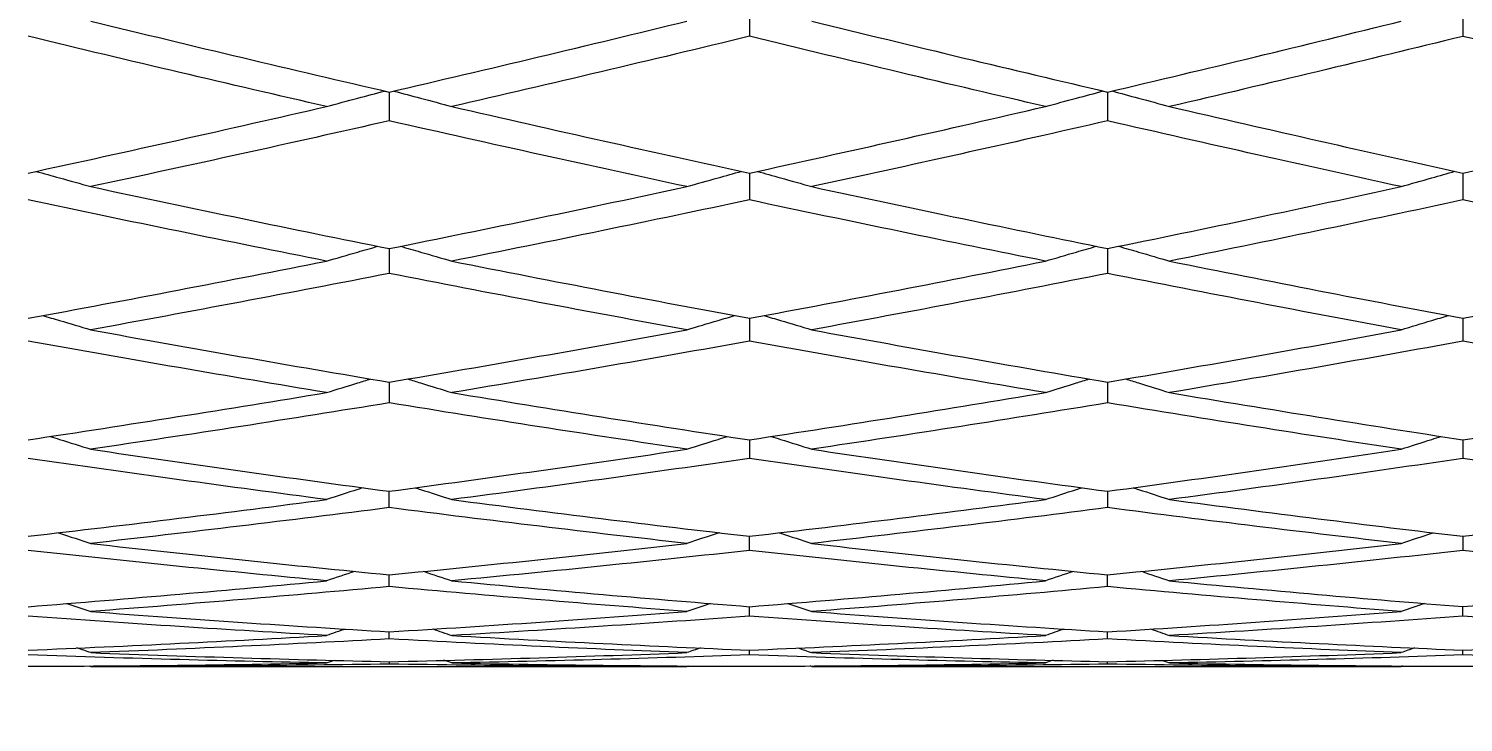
# Model space of a CAD drawing. Extents: x 6453 to 7582, y 0 to 827.
# Drawn here: x 6874.14 to 6884.14, y 644.41 to 649.24 of the extents above; entities that cross this region are included whole.
import ezdxf

# ---------------------------------------------------------------- set-up
doc = ezdxf.new("R2010")
doc.units = 0
doc.header["$LTSCALE"] = 30
doc.header["$MEASUREMENT"] = 0
doc.header["$PDMODE"] = 3
doc.header["$PDSIZE"] = -10
doc.layers.get('0').update_dxf_attribs({"linetype": 'CONTINUOUS'})
doc.layers.get('DEFPOINTS').update_dxf_attribs({"linetype": 'CONTINUOUS'})
doc.layers.add('1', color=7, linetype='CONTINUOUS')
doc.styles.add('Daelim Dimension', font='')
doc.styles.get('Daelim Dimension').set_extended_font_data('나눔고딕')
doc.dimstyles.new('DEFAULT', dxfattribs={"dimscale": 2, "dimtxt": 2, "dimasz": 2, "dimexe": 0, "dimexo": 2, "dimgap": 1, "dimtad": 1, "dimdec": 1, "dimzin": 9, "dimdsep": 46, "dimtxsty": 'Daelim Dimension', "dimcen": 0.5, "dimclrd": 252, "dimclre": 252, "dimclrt": 3, "dimadec": 1, "dimazin": 0, "dimtfac": 1, "dimtdec": 1, "dimtix": 1, "dimtmove": 0, "dimatfit": 3, "dimfxl": 1, "dimtolj": 1, "dimtzin": 1, "dimlwd": 9, "dimlwe": 9, "dimarcsym": 0})

# ---------------------------------------------------------------- blocks, each defined once
blk = doc.blocks.new('*D58')
at = {"color": 5, "lineweight": 9, "ltscale": 0.5, "transparency": 16777216}
for p, q in [((6608.1848, 641.7955), (6608.1848, 525.9087)), ((6902.1855, 641.7955), (6902.1855, 525.9087)), ((6612.1848, 527.9087), (6898.1855, 527.9087))]:
    blk.add_line(p, q, dxfattribs=at)
at = {"color": 5, "ltscale": 0.5, "transparency": 16777216}
for points in [[(6612.1848, 528.5754), (6612.1848, 527.242), (6608.1848, 527.9087)], [(6898.1855, 528.5754), (6898.1855, 527.242), (6902.1855, 527.9087)]]:
    blk.add_solid(points, dxfattribs=at)
at = {"layer": 'DEFPOINTS', "color": 0, "ltscale": 0.5, "transparency": 16777216}
for p in [(6608.1848, 645.7955), (6902.1855, 645.7955), (6902.1855, 527.9087)]:
    blk.add_point(p, dxfattribs=at)
at = {"color": 7, "ltscale": 0.5, "transparency": 16777216, "insert": (6755.1852, 535.3522), "char_height": 10, "attachment_point": 5, "style": 'Daelim Dimension'}
blk.add_mtext('\\A1;294', dxfattribs=at)

msp = doc.modelspace()

# ---------------------------------------------------------------- linework, layer by layer
at = {"layer": '1', "color": 7, "linetype": 'Continuous', "lineweight": 18}
for p, q in [((6874.5766, 644.7955), (6878.7304, 644.7955)), ((6879.6001, 644.7955), (6883.7072, 644.7955))]:
    msp.add_line(p, q, dxfattribs=at)
for points in [[(6879.1654, 649.402), (6879.1654, 649.3657), (6879.1654, 649.2932), (6879.1654, 649.2208), (6879.1654, 649.1845)], [(6884.1361, 649.402), (6884.1361, 649.3657), (6884.1361, 649.2931), (6884.1361, 649.2206), (6884.1361, 649.1843)], [(6874.5766, 649.2905), (6874.9344, 649.2033), (6875.6389, 649.0339), (6876.3207, 648.8739), (6876.6559, 648.7961)], [(6876.6559, 648.7961), (6877.0038, 648.8768), (6877.6974, 649.0399), (6878.3868, 649.2064), (6878.7304, 649.2905)], [(6879.6001, 649.2905), (6879.9571, 649.203), (6880.6577, 649.0332), (6881.3311, 648.8736), (6881.6611, 648.7963)], [(6881.6611, 648.7963), (6882.0071, 648.8774), (6882.6941, 649.041), (6883.3712, 649.207), (6883.7072, 649.2905)], [(6876.2194, 648.6955), (6875.884, 648.7724), (6875.2019, 648.9307), (6874.4974, 649.0983), (6874.1396, 649.1846)], [(6879.1654, 649.1845), (6878.8222, 649.1014), (6878.1335, 648.9367), (6877.4401, 648.7753), (6877.0923, 648.6955)], [(6881.2285, 648.6955), (6880.8981, 648.772), (6880.2237, 648.9299), (6879.5226, 649.0979), (6879.1654, 649.1845)], [(6884.1361, 649.1843), (6883.8008, 649.1017), (6883.1249, 648.9375), (6882.4388, 648.7757), (6882.0931, 648.6955)], [(6886.1596, 648.6955), (6885.8331, 648.7727), (6885.1694, 648.9313), (6884.4842, 649.0985), (6884.1361, 649.1843)], [(6874.1396, 648.2318), (6874.4919, 648.3081), (6875.1909, 648.4618), (6875.8785, 648.6173), (6876.2194, 648.6955)], [(6877.0923, 648.6955), (6877.4506, 648.6132), (6878.1545, 648.4539), (6878.8327, 648.3043), (6879.1654, 648.2318)], [(6879.1654, 648.2318), (6879.5129, 648.3075), (6880.2042, 648.4605), (6880.8883, 648.6166), (6881.2285, 648.6955)], [(6882.0931, 648.6955), (6882.4467, 648.6134), (6883.1407, 648.4541), (6883.8087, 648.3045), (6884.1361, 648.232)], [(6884.1361, 648.232), (6884.4796, 648.3081), (6885.1603, 648.4615), (6885.8286, 648.6171), (6886.1596, 648.6955)], [(6876.6559, 648.5959), (6876.3163, 648.5189), (6875.6302, 648.3654), (6874.9301, 648.2133), (6874.5766, 648.1377)], [(6878.7304, 648.1377), (6878.3974, 648.2093), (6877.7186, 648.3571), (6877.0144, 648.5146), (6876.6559, 648.5959)], [(6881.6611, 648.5958), (6881.3213, 648.5179), (6880.6381, 648.3636), (6879.9474, 648.2125), (6879.6001, 648.1377)], [(6883.7072, 648.1377), (6883.3791, 648.2094), (6882.7099, 648.3572), (6882.0149, 648.5146), (6881.6611, 648.5958)], [(6874.5766, 648.1377), (6874.9348, 648.0611), (6875.6395, 647.9126), (6876.321, 647.7734), (6876.6559, 647.706)], [(6876.6559, 647.706), (6877.0062, 647.7765), (6877.7023, 647.919), (6878.3892, 648.0644), (6878.7304, 648.1377)], [(6879.6001, 648.1377), (6879.9572, 648.0608), (6880.6579, 647.9122), (6881.3312, 647.7733), (6881.6611, 647.7061)], [(6881.6611, 647.7061), (6882.0076, 647.7767), (6882.6953, 647.9192), (6883.3718, 648.0645), (6883.7072, 648.1377)], [(6876.2194, 647.6188), (6875.8797, 647.6862), (6875.1933, 647.8245), (6874.4931, 647.9701), (6874.1396, 648.0448)], [(6879.1654, 648.0448), (6878.8249, 647.9724), (6878.1389, 647.8291), (6877.4428, 647.6884), (6877.0923, 647.6188)], [(6881.2285, 647.6188), (6880.8982, 647.685), (6880.2239, 647.8221), (6879.5227, 647.9688), (6879.1654, 648.0448)], [(6884.1361, 648.0446), (6883.8013, 647.9723), (6883.1259, 647.8289), (6882.4393, 647.6883), (6882.0931, 647.6188)], [(6886.1596, 647.6188), (6885.8328, 647.6857), (6885.1688, 647.8235), (6884.4839, 647.9695), (6884.1361, 648.0446)], [(6874.1396, 647.2202), (6874.4886, 647.2847), (6875.1842, 647.4157), (6875.8751, 647.5505), (6876.2194, 647.6188)], [(6877.0923, 647.6188), (6877.4509, 647.5476), (6878.155, 647.4101), (6878.833, 647.282), (6879.1654, 647.2203)], [(6879.1654, 647.2203), (6879.5142, 647.2851), (6880.207, 647.4164), (6880.8897, 647.5508), (6881.2285, 647.6188)], [(6882.0931, 647.6188), (6882.4465, 647.5478), (6883.1403, 647.4105), (6883.8085, 647.2823), (6884.1361, 647.2204)], [(6884.1361, 647.2204), (6884.4817, 647.2857), (6885.1645, 647.4176), (6885.8307, 647.5514), (6886.1596, 647.6188)], [(6876.6559, 647.5328), (6876.312, 647.4654), (6875.6216, 647.3327), (6874.9258, 647.2036), (6874.5766, 647.1401)], [(6878.7304, 647.1401), (6878.3905, 647.2022), (6877.7048, 647.3298), (6877.0075, 647.4639), (6876.6559, 647.5328)], [(6881.6611, 647.5326), (6881.3227, 647.4657), (6880.6408, 647.3332), (6879.9487, 647.2039), (6879.6001, 647.1401)], [(6883.7072, 647.1401), (6883.3789, 647.201), (6882.7095, 647.3273), (6882.0148, 647.4626), (6881.6611, 647.5326)], [(6876.2194, 646.7029), (6875.88, 646.759), (6875.194, 646.8748), (6874.4935, 646.9978), (6874.1396, 647.0612)], [(6874.5766, 647.1401), (6874.9284, 647.076), (6875.6267, 646.9514), (6876.3146, 646.8332), (6876.6559, 646.7758)], [(6876.6559, 646.7758), (6877.007, 646.8349), (6877.7038, 646.9548), (6878.39, 647.0778), (6878.7304, 647.1401)], [(6879.1654, 647.0611), (6878.8258, 647), (6878.1407, 646.879), (6877.4437, 646.7611), (6877.0923, 646.7029)], [(6881.2285, 646.7029), (6880.8914, 646.7592), (6880.2104, 646.8752), (6879.516, 646.998), (6879.1654, 647.0611)], [(6879.6001, 647.1401), (6879.9573, 647.0746), (6880.658, 646.9487), (6881.3313, 646.832), (6881.6611, 646.7759)], [(6881.6611, 646.7759), (6882.011, 646.8355), (6882.7021, 646.9559), (6883.3752, 647.0784), (6883.7072, 647.1401)], [(6884.1361, 647.061), (6883.8062, 647.0006), (6883.1357, 646.8803), (6882.4441, 646.7617), (6882.0931, 646.7029)], [(6886.1596, 646.7029), (6885.8325, 646.7587), (6885.1682, 646.8741), (6884.4836, 646.9973), (6884.1361, 647.061)], [(6874.1396, 646.3738), (6874.4892, 646.4266), (6875.1855, 646.5343), (6875.8758, 646.6461), (6876.2194, 646.7029)], [(6877.0923, 646.7029), (6877.4424, 646.6449), (6878.1381, 646.5322), (6878.8245, 646.4256), (6879.1654, 646.3739)], [(6879.1654, 646.3739), (6879.5155, 646.427), (6880.2094, 646.5351), (6880.8909, 646.6465), (6881.2285, 646.7029)], [(6882.0931, 646.7029), (6882.4462, 646.6437), (6883.1399, 646.5299), (6883.8083, 646.4246), (6884.1361, 646.374)], [(6884.1361, 646.374), (6884.4833, 646.4276), (6885.1677, 646.5362), (6885.8323, 646.647), (6886.1596, 646.7029)], [(6876.6559, 646.6313), (6876.3128, 646.5756), (6875.6231, 646.4659), (6874.9265, 646.3603), (6874.5766, 646.3085)], [(6878.7304, 646.3085), (6878.3917, 646.3588), (6877.7073, 646.4629), (6877.0088, 646.574), (6876.6559, 646.6313)], [(6881.6611, 646.6312), (6881.3244, 646.5759), (6880.6443, 646.4667), (6879.9505, 646.3607), (6879.6001, 646.3085)], [(6883.7072, 646.3085), (6883.3752, 646.3586), (6882.7021, 646.4625), (6882.011, 646.5737), (6881.6611, 646.6312)], [(6874.5766, 646.3085), (6874.9245, 646.257), (6875.6189, 646.1567), (6876.3107, 646.0617), (6876.6559, 646.0155)], [(6876.6559, 646.0155), (6877.0054, 646.0623), (6877.7007, 646.1579), (6878.3884, 646.2576), (6878.7304, 646.3085)], [(6879.6001, 646.3085), (6879.9499, 646.2563), (6880.6433, 646.1555), (6881.3239, 646.0612), (6881.6611, 646.0156)], [(6881.6611, 646.0156), (6882.0128, 646.0632), (6882.7055, 646.1597), (6883.3769, 646.2586), (6883.7072, 646.3085)], [(6876.2194, 645.9579), (6875.881, 646.002), (6875.1958, 646.0939), (6874.4944, 646.193), (6874.1396, 646.2444)], [(6879.1654, 646.2444), (6878.8256, 646.1949), (6878.1402, 646.0975), (6877.4435, 646.0037), (6877.0923, 645.9579)], [(6881.2285, 645.9579), (6880.8934, 646.0021), (6880.2144, 646.0939), (6879.518, 646.193), (6879.1654, 646.2444)], [(6884.1361, 646.2443), (6883.8051, 646.1952), (6883.1336, 646.0983), (6882.4431, 646.0041), (6882.0931, 645.9579)], [(6886.1596, 645.9579), (6885.8325, 646.0019), (6885.1682, 646.0936), (6884.4835, 646.1928), (6884.1361, 646.2443)], [(6874.1396, 645.7019), (6874.4935, 645.7428), (6875.194, 645.8265), (6875.88, 645.9135), (6876.2194, 645.9579)], [(6877.0923, 645.9579), (6877.4413, 645.9122), (6878.1359, 645.824), (6878.8234, 645.7416), (6879.1654, 645.7019)], [(6879.1654, 645.7019), (6879.5196, 645.7431), (6880.2177, 645.8271), (6880.895, 645.9139), (6881.2285, 645.9579)], [(6882.0931, 645.9579), (6882.443, 645.9116), (6883.1334, 645.8228), (6883.805, 645.7411), (6884.1361, 645.702)], [(6884.1361, 645.702), (6884.4852, 645.7433), (6885.1715, 645.8273), (6885.8342, 645.914), (6886.1596, 645.9579)], [(6876.6559, 645.9015), (6876.3073, 645.8571), (6875.6121, 645.7711), (6874.9211, 645.6908), (6874.5766, 645.652)], [(6878.7304, 645.652), (6878.3935, 645.6901), (6877.7109, 645.7696), (6877.0105, 645.8563), (6876.6559, 645.9015)], [(6881.6611, 645.9014), (6881.3284, 645.8586), (6880.6522, 645.7739), (6879.9544, 645.6921), (6879.6001, 645.652)], [(6883.7072, 645.652), (6883.3771, 645.6899), (6882.706, 645.7692), (6882.013, 645.8561), (6881.6611, 645.9014)], [(6876.2194, 645.3918), (6875.8835, 645.4235), (6875.2009, 645.4903), (6874.4969, 645.5645), (6874.1396, 645.6036)], [(6874.5766, 645.652), (6874.9339, 645.6118), (6875.6379, 645.5354), (6876.3202, 645.4664), (6876.6559, 645.4337)], [(6876.6559, 645.4337), (6877.0154, 645.4687), (6877.7205, 645.5404), (6878.3983, 645.6145), (6878.7304, 645.652)], [(6879.1654, 645.6035), (6878.8337, 645.5671), (6878.1564, 645.4951), (6877.4516, 645.4257), (6877.0923, 645.3918)], [(6881.2285, 645.3918), (6880.8952, 645.4236), (6880.218, 645.4905), (6879.5198, 645.5646), (6879.1654, 645.6035)], [(6879.6001, 645.652), (6879.9491, 645.6125), (6880.6416, 645.5367), (6881.3231, 645.4671), (6881.6611, 645.4337)], [(6881.6611, 645.4337), (6882.014, 645.4685), (6882.7079, 645.5399), (6883.3781, 645.6142), (6883.7072, 645.652)], [(6884.1361, 645.6034), (6883.8064, 645.5666), (6883.1362, 645.4943), (6882.4444, 645.4254), (6882.0931, 645.3918)], [(6886.1596, 645.3918), (6885.8337, 645.4235), (6885.1705, 645.4904), (6884.4847, 645.5645), (6884.1361, 645.6034)], [(6876.4169, 645.4578), (6876.3509, 645.4358), (6876.2851, 645.4138), (6876.2194, 645.3918)], [(6876.8942, 645.458), (6876.9604, 645.436), (6877.0264, 645.4139), (6877.0923, 645.3918)], [(6881.4244, 645.4578), (6881.3589, 645.4359), (6881.2936, 645.4139), (6881.2285, 645.3918)], [(6881.8968, 645.4581), (6881.9624, 645.436), (6882.0279, 645.414), (6882.0931, 645.3918)], [(6874.1396, 645.2117), (6874.4973, 645.2399), (6875.2017, 645.2984), (6875.8839, 645.3602), (6876.2194, 645.3918)], [(6876.6559, 645.3513), (6876.6559, 645.3788), (6876.6559, 645.4062), (6876.6559, 645.4337)], [(6877.0923, 645.3918), (6877.4501, 645.358), (6878.1534, 645.2944), (6878.8321, 645.2382), (6879.1654, 645.2117)], [(6879.1654, 645.2117), (6879.5206, 645.2399), (6880.2196, 645.2983), (6880.896, 645.3601), (6881.2285, 645.3918)], [(6881.6611, 645.3513), (6881.6611, 645.3788), (6881.6611, 645.4062), (6881.6611, 645.4337)], [(6882.0931, 645.3918), (6882.4407, 645.3586), (6883.1289, 645.2955), (6883.8027, 645.2387), (6884.1361, 645.2118)], [(6884.1361, 645.2118), (6884.4826, 645.2398), (6885.1664, 645.2978), (6885.8316, 645.3599), (6886.1596, 645.3918)], [(6876.6559, 645.3513), (6876.3203, 645.3208), (6875.6382, 645.2611), (6874.9341, 645.205), (6874.5766, 645.1779)], [(6878.7304, 645.1779), (6878.3969, 645.2033), (6877.7176, 645.2574), (6877.0139, 645.3187), (6876.6559, 645.3513)], [(6881.6611, 645.3513), (6881.3291, 645.3207), (6880.6537, 645.2611), (6879.9552, 645.205), (6879.6001, 645.1779)], [(6883.7072, 645.1779), (6883.3784, 645.2033), (6882.7085, 645.2575), (6882.0143, 645.3187), (6881.6611, 645.3513)], [(6874.41, 645.2343), (6874.4657, 645.2155), (6874.5212, 645.1967), (6874.5766, 645.1779)], [(6874.5766, 645.1779), (6874.9342, 645.1509), (6875.6384, 645.1004), (6876.3204, 645.0568), (6876.6559, 645.0366)], [(6876.6559, 645.0366), (6877.013, 645.0581), (6877.7158, 645.1033), (6878.396, 645.1525), (6878.7304, 645.1779)], [(6878.8956, 645.234), (6878.8404, 645.2154), (6878.7853, 645.1967), (6878.7304, 645.1779)], [(6879.1654, 645.1455), (6879.1654, 645.1676), (6879.1654, 645.1897), (6879.1654, 645.2117)], [(6879.4343, 645.2343), (6879.4897, 645.2155), (6879.545, 645.1968), (6879.6001, 645.1779)], [(6879.6001, 645.1779), (6879.957, 645.1507), (6880.6575, 645.1002), (6881.331, 645.0567), (6881.6611, 645.0366)], [(6881.6611, 645.0366), (6882.0074, 645.0577), (6882.6949, 645.1025), (6883.3716, 645.152), (6883.7072, 645.1779)], [(6883.8704, 645.2341), (6883.8159, 645.2154), (6883.7615, 645.1967), (6883.7072, 645.1779)], [(6884.1361, 645.1455), (6884.1361, 645.1676), (6884.1361, 645.1897), (6884.1361, 645.2118)], [(6876.2194, 645.011), (6875.8837, 645.0301), (6875.2014, 645.0715), (6874.4972, 645.1197), (6874.1396, 645.1456)], [(6876.3511, 645.056), (6876.3071, 645.041), (6876.2632, 645.026), (6876.2194, 645.011)], [(6876.9598, 645.0563), (6877.004, 645.0412), (6877.0482, 645.0261), (6877.0923, 645.011)], [(6879.1654, 645.1455), (6878.8312, 645.1212), (6878.1516, 645.0743), (6877.4491, 645.0313), (6877.0923, 645.011)], [(6881.2285, 645.011), (6880.898, 645.03), (6880.2236, 645.0713), (6879.5225, 645.1195), (6879.1654, 645.1455)], [(6881.3591, 645.0561), (6881.3155, 645.041), (6881.272, 645.026), (6881.2285, 645.011)], [(6881.9618, 645.0564), (6882.0057, 645.0413), (6882.0494, 645.0261), (6882.0931, 645.011)], [(6884.1361, 645.1455), (6883.8014, 645.1207), (6883.1262, 645.0734), (6882.4394, 645.031), (6882.0931, 645.011)], [(6886.1596, 645.011), (6885.8342, 645.0301), (6885.1716, 645.0715), (6884.4852, 645.1196), (6884.1361, 645.1455)], [(6874.1396, 644.9087), (6874.4962, 644.9235), (6875.1995, 644.9554), (6875.8828, 644.9918), (6876.2194, 645.011)], [(6876.6559, 644.9868), (6876.3192, 644.9687), (6875.636, 644.9346), (6874.933, 644.9049), (6874.5766, 644.8914)], [(6876.6559, 644.9868), (6876.6559, 645.0034), (6876.6559, 645.02), (6876.6559, 645.0366)], [(6878.7304, 644.8914), (6878.3971, 644.9041), (6877.7181, 644.9326), (6877.0142, 644.9675), (6876.6559, 644.9868)], [(6877.0923, 645.011), (6877.4503, 644.9905), (6878.154, 644.9533), (6878.8324, 644.9226), (6879.1654, 644.9087)], [(6879.1654, 644.9087), (6879.5114, 644.9231), (6880.2013, 644.9546), (6880.8869, 644.9913), (6881.2285, 645.011)], [(6881.6611, 644.9868), (6881.32, 644.9682), (6880.6354, 644.9338), (6879.946, 644.9046), (6879.6001, 644.8914)], [(6881.6611, 644.9868), (6881.6611, 645.0034), (6881.6611, 645.02), (6881.6611, 645.0366)], [(6883.7072, 644.8914), (6883.3792, 644.9041), (6882.7101, 644.9326), (6882.015, 644.9675), (6881.6611, 644.9868)], [(6882.0931, 645.011), (6882.4468, 644.9905), (6883.1409, 644.9533), (6883.8088, 644.9226), (6884.1361, 644.9088)], [(6884.1361, 644.9088), (6884.4803, 644.9233), (6885.1616, 644.955), (6885.8292, 644.9915), (6886.1596, 645.011)], [(6876.2194, 644.8195), (6875.884, 644.8259), (6875.2019, 644.8414), (6874.4974, 644.863), (6874.1396, 644.8755)], [(6874.5766, 644.8914), (6874.5446, 644.9024), (6874.5126, 644.9134), (6874.4806, 644.9244)], [(6874.5766, 644.8914), (6874.9345, 644.8778), (6875.6389, 644.8538), (6876.3207, 644.836), (6876.6559, 644.8285)], [(6876.6559, 644.8285), (6877.0063, 644.8364), (6877.7024, 644.8548), (6878.3893, 644.8783), (6878.7304, 644.8914)], [(6879.1654, 644.8755), (6878.8248, 644.8636), (6878.1388, 644.8423), (6877.4427, 644.8262), (6877.0923, 644.8195)], [(6878.825, 644.9241), (6878.7934, 644.9132), (6878.7619, 644.9023), (6878.7304, 644.8914)], [(6879.1654, 644.8755), (6879.1654, 644.8865), (6879.1654, 644.8976), (6879.1654, 644.9087)], [(6881.2285, 644.8195), (6880.8981, 644.8259), (6880.2238, 644.8414), (6879.5227, 644.863), (6879.1654, 644.8755)], [(6879.5047, 644.9244), (6879.5365, 644.9134), (6879.5683, 644.9024), (6879.6001, 644.8914)], [(6879.6001, 644.8914), (6879.9572, 644.8777), (6880.6577, 644.8538), (6881.3311, 644.836), (6881.6611, 644.8286)], [(6881.6611, 644.8286), (6882.0069, 644.8364), (6882.6938, 644.8547), (6883.3711, 644.8783), (6883.7072, 644.8914)], [(6884.1361, 644.8754), (6883.8007, 644.8635), (6883.1248, 644.8422), (6882.4387, 644.8262), (6882.0931, 644.8195)], [(6883.8007, 644.9241), (6883.7695, 644.9132), (6883.7383, 644.9023), (6883.7072, 644.8914)], [(6884.1361, 644.8754), (6884.1361, 644.8865), (6884.1361, 644.8976), (6884.1361, 644.9088)], [(6886.1596, 644.8195), (6885.833, 644.8259), (6885.1692, 644.8415), (6884.484, 644.8631), (6884.1361, 644.8754)], [(6874.1396, 644.7962), (6874.4874, 644.7974), (6875.1819, 644.8024), (6875.874, 644.8129), (6876.2194, 644.8195)], [(6874.565, 644.7995), (6874.5689, 644.7982), (6874.5727, 644.7969), (6874.5766, 644.7955)], [(6876.6559, 644.8119), (6876.311, 644.8065), (6875.6196, 644.7983), (6874.9248, 644.7955), (6874.5766, 644.7955)], [(6876.2194, 644.8195), (6876.2376, 644.8258), (6876.2559, 644.8321), (6876.2742, 644.8385)], [(6876.6559, 644.8285), (6876.6559, 644.823), (6876.6559, 644.8174), (6876.6559, 644.8119)], [(6878.7304, 644.7955), (6878.3974, 644.7955), (6877.7186, 644.7981), (6877.0144, 644.8062), (6876.6559, 644.8119)], [(6877.0923, 644.8195), (6877.0737, 644.8259), (6877.0551, 644.8324), (6877.0365, 644.8388)], [(6877.0923, 644.8195), (6877.4506, 644.8127), (6878.1545, 644.8021), (6878.8327, 644.7973), (6879.1654, 644.7962)], [(6878.7304, 644.7955), (6878.7338, 644.7967), (6878.7373, 644.7979), (6878.7407, 644.7991)], [(6879.1654, 644.7962), (6879.5122, 644.7974), (6880.2029, 644.8025), (6880.8877, 644.8129), (6881.2285, 644.8195)], [(6879.6001, 644.7955), (6879.5962, 644.7969), (6879.5924, 644.7982), (6879.5885, 644.7995)], [(6881.6611, 644.8119), (6881.3208, 644.8065), (6880.6371, 644.7983), (6879.9468, 644.7955), (6879.6001, 644.7955)], [(6881.2828, 644.8385), (6881.2647, 644.8321), (6881.2466, 644.8258), (6881.2285, 644.8195)], [(6881.6611, 644.8119), (6881.6611, 644.8174), (6881.6611, 644.823), (6881.6611, 644.8285)], [(6883.7072, 644.7955), (6883.379, 644.7955), (6882.7098, 644.7981), (6882.0149, 644.8062), (6881.6611, 644.8119)], [(6882.0378, 644.8389), (6882.0563, 644.8324), (6882.0747, 644.826), (6882.0931, 644.8195)], [(6882.0931, 644.8195), (6882.4466, 644.8127), (6883.1406, 644.8021), (6883.8086, 644.7973), (6884.1361, 644.7962)], [(6883.7175, 644.7991), (6883.714, 644.7979), (6883.7106, 644.7967), (6883.7072, 644.7955)], [(6884.1361, 644.7962), (6884.4798, 644.7974), (6885.1607, 644.8025), (6885.8287, 644.813), (6886.1596, 644.8195)]]:
    msp.add_open_spline(points, degree=3, dxfattribs=at)
for points, knots in [([(6876.2194, 648.6955), (6876.2917, 648.715), (6876.4262, 648.7511), (6876.5615, 648.7871), (6876.6241, 648.8036)], [0, 0, 0, 0, 0.53912, 1, 1, 1, 1]), ([(6876.6559, 648.7961), (6876.6559, 648.7654), (6876.6559, 648.6987), (6876.6559, 648.6319), (6876.6559, 648.5959)], [0, 0, 0, 0, 0.460244, 1, 1, 1, 1]), ([(6876.6877, 648.8036), (6876.7502, 648.7871), (6876.8855, 648.7511), (6877.02, 648.715), (6877.0923, 648.6955)], [0, 0, 0, 0, 0.46098, 1, 1, 1, 1]), ([(6881.2285, 648.6955), (6881.3002, 648.715), (6881.4336, 648.7511), (6881.5677, 648.7871), (6881.6298, 648.8037)], [0, 0, 0, 0, 0.538757, 1, 1, 1, 1]), ([(6881.6611, 648.7963), (6881.6611, 648.7655), (6881.6611, 648.6986), (6881.6611, 648.6318), (6881.6611, 648.5958)], [0, 0, 0, 0, 0.460635, 1, 1, 1, 1]), ([(6881.6922, 648.8037), (6881.7542, 648.7872), (6881.8883, 648.7512), (6882.0216, 648.715), (6882.0931, 648.6955)], [0, 0, 0, 0, 0.461388, 1, 1, 1, 1]), ([(6874.1946, 648.244), (6874.2494, 648.2289), (6874.3772, 648.1935), (6874.5042, 648.158), (6874.5766, 648.1377)], [0, 0, 0, 0, 0.428449, 1, 1, 1, 1]), ([(6878.7304, 648.1377), (6878.8024, 648.158), (6878.9289, 648.1935), (6879.056, 648.2288), (6879.1106, 648.2439)], [0, 0, 0, 0, 0.571561, 1, 1, 1, 1]), ([(6879.1654, 648.2318), (6879.1654, 648.2052), (6879.1654, 648.1428), (6879.1654, 648.0805), (6879.1654, 648.0448)], [0, 0, 0, 0, 0.427212, 1, 1, 1, 1]), ([(6879.2199, 648.244), (6879.2746, 648.2289), (6879.4017, 648.1935), (6879.5281, 648.158), (6879.6001, 648.1377)], [0, 0, 0, 0, 0.428693, 1, 1, 1, 1]), ([(6883.7072, 648.1377), (6883.7783, 648.158), (6883.9031, 648.1935), (6884.0286, 648.2289), (6884.0826, 648.2441)], [0, 0, 0, 0, 0.570939, 1, 1, 1, 1]), ([(6884.1361, 648.232), (6884.1361, 648.2053), (6884.1361, 648.1428), (6884.1361, 648.0803), (6884.1361, 648.0446)], [0, 0, 0, 0, 0.427867, 1, 1, 1, 1]), ([(6876.2194, 647.6188), (6876.2917, 647.6398), (6876.4107, 647.6743), (6876.5304, 647.7087), (6876.5773, 647.7221)], [0, 0, 0, 0, 0.609234, 1, 1, 1, 1]), ([(6876.6559, 647.7061), (6876.6559, 647.6836), (6876.6559, 647.6258), (6876.6559, 647.568), (6876.6559, 647.5328)], [0, 0, 0, 0, 0.388892, 1, 1, 1, 1]), ([(6876.7344, 647.7222), (6876.7813, 647.7088), (6876.9009, 647.6744), (6877.02, 647.6399), (6877.0923, 647.6188)], [0, 0, 0, 0, 0.391102, 1, 1, 1, 1]), ([(6881.2285, 647.6188), (6881.3002, 647.6398), (6881.4182, 647.6744), (6881.5369, 647.7088), (6881.5834, 647.7222)], [0, 0, 0, 0, 0.608804, 1, 1, 1, 1]), ([(6881.6611, 647.7061), (6881.6611, 647.6836), (6881.6611, 647.6258), (6881.6611, 647.5679), (6881.6611, 647.5326)], [0, 0, 0, 0, 0.389186, 1, 1, 1, 1]), ([(6881.7384, 647.7223), (6881.785, 647.7088), (6881.9036, 647.6744), (6882.0216, 647.6399), (6882.0931, 647.6188)], [0, 0, 0, 0, 0.391636, 1, 1, 1, 1]), ([(6874.2424, 647.2397), (6874.2812, 647.2282), (6874.393, 647.1951), (6874.5042, 647.1618), (6874.5766, 647.1401)], [0, 0, 0, 0, 0.347219, 1, 1, 1, 1]), ([(6878.7304, 647.1401), (6878.8024, 647.1618), (6878.9131, 647.195), (6879.0243, 647.2282), (6879.0629, 647.2396)], [0, 0, 0, 0, 0.653075, 1, 1, 1, 1]), ([(6879.1654, 647.2203), (6879.1654, 647.202), (6879.1654, 647.149), (6879.1654, 647.0959), (6879.1654, 647.0611)], [0, 0, 0, 0, 0.344008, 1, 1, 1, 1]), ([(6879.2674, 647.2398), (6879.3062, 647.2282), (6879.4174, 647.1951), (6879.5281, 647.1618), (6879.6001, 647.1401)], [0, 0, 0, 0, 0.347564, 1, 1, 1, 1]), ([(6883.7072, 647.1401), (6883.7783, 647.1618), (6883.8875, 647.1951), (6883.9973, 647.2282), (6884.0355, 647.2398)], [0, 0, 0, 0, 0.652302, 1, 1, 1, 1]), ([(6884.1361, 647.2204), (6884.1361, 647.2021), (6884.1361, 647.1489), (6884.1361, 647.0958), (6884.1361, 647.061)], [0, 0, 0, 0, 0.344653, 1, 1, 1, 1]), ([(6876.2194, 646.7029), (6876.2917, 646.7253), (6876.3945, 646.7569), (6876.4977, 646.7884), (6876.5281, 646.7977)], [0, 0, 0, 0, 0.705795, 1, 1, 1, 1]), ([(6876.6559, 646.7758), (6876.6559, 646.7618), (6876.6559, 646.7137), (6876.6559, 646.6655), (6876.6559, 646.6313)], [0, 0, 0, 0, 0.289723, 1, 1, 1, 1]), ([(6876.7834, 646.7978), (6876.8139, 646.7885), (6876.9172, 646.757), (6877.02, 646.7253), (6877.0923, 646.7029)], [0, 0, 0, 0, 0.294983, 1, 1, 1, 1]), ([(6881.2285, 646.7029), (6881.3002, 646.7253), (6881.4021, 646.7569), (6881.5044, 646.7885), (6881.5346, 646.7978)], [0, 0, 0, 0, 0.705281, 1, 1, 1, 1]), ([(6881.6611, 646.7759), (6881.6611, 646.7619), (6881.6611, 646.7136), (6881.6611, 646.6654), (6881.6611, 646.6312)], [0, 0, 0, 0, 0.290151, 1, 1, 1, 1]), ([(6881.787, 646.798), (6881.8173, 646.7886), (6881.9196, 646.757), (6882.0216, 646.7253), (6882.0931, 646.7029)], [0, 0, 0, 0, 0.295712, 1, 1, 1, 1]), ([(6874.2931, 646.3977), (6874.315, 646.3909), (6874.4098, 646.3612), (6874.5042, 646.3314), (6874.5766, 646.3085)], [0, 0, 0, 0, 0.230918, 1, 1, 1, 1]), ([(6878.7304, 646.3085), (6878.8024, 646.3314), (6878.8964, 646.3612), (6878.9907, 646.3908), (6879.0125, 646.3977)], [0, 0, 0, 0, 0.76925, 1, 1, 1, 1]), ([(6879.1654, 646.3738), (6879.1654, 646.3642), (6879.1654, 646.321), (6879.1654, 646.2779), (6879.1654, 646.2444)], [0, 0, 0, 0, 0.22334, 1, 1, 1, 1]), ([(6879.3179, 646.3978), (6879.3398, 646.3909), (6879.4341, 646.3612), (6879.5281, 646.3314), (6879.6001, 646.3085)], [0, 0, 0, 0, 0.23138, 1, 1, 1, 1]), ([(6883.7072, 646.3085), (6883.7783, 646.3314), (6883.871, 646.3612), (6883.9642, 646.3909), (6883.9858, 646.3978)], [0, 0, 0, 0, 0.76827, 1, 1, 1, 1]), ([(6884.1361, 646.374), (6884.1361, 646.3643), (6884.1361, 646.321), (6884.1361, 646.2778), (6884.1361, 646.2443)], [0, 0, 0, 0, 0.224395, 1, 1, 1, 1]), ([(6876.4753, 646.0403), (6876.4625, 646.0362), (6876.377, 646.0088), (6876.2917, 645.9813), (6876.2194, 645.9579)], [0, 0, 0, 0, 0.149299, 1, 1, 1, 1]), ([(6876.6559, 645.9015), (6876.6559, 645.9342), (6876.6559, 645.9722), (6876.6559, 646.0102), (6876.6559, 646.0155)], [0, 0, 0, 0, 0.861093, 1, 1, 1, 1]), ([(6876.8361, 646.0405), (6876.849, 646.0363), (6876.9346, 646.0089), (6877.02, 645.9813), (6877.0923, 645.9579)], [0, 0, 0, 0, 0.150519, 1, 1, 1, 1]), ([(6881.2285, 645.9579), (6881.3002, 645.9813), (6881.3848, 646.0088), (6881.4697, 646.0363), (6881.4825, 646.0405)], [0, 0, 0, 0, 0.849458, 1, 1, 1, 1]), ([(6881.6611, 646.0156), (6881.6611, 646.0103), (6881.6611, 645.9722), (6881.6611, 645.9342), (6881.6611, 645.9014)], [0, 0, 0, 0, 0.139689, 1, 1, 1, 1]), ([(6881.8392, 646.0406), (6881.852, 646.0364), (6881.937, 646.0089), (6882.0216, 645.9813), (6882.0931, 645.9579)], [0, 0, 0, 0, 0.151554, 1, 1, 1, 1]), ([(6874.3484, 645.7269), (6874.3518, 645.7258), (6874.4282, 645.7009), (6874.5042, 645.6759), (6874.5766, 645.652)], [0, 0, 0, 0, 0.045404, 1, 1, 1, 1]), ([(6878.9576, 645.7269), (6878.9541, 645.7258), (6878.8782, 645.7009), (6878.8024, 645.6759), (6878.7304, 645.652)], [0, 0, 0, 0, 0.045601, 1, 1, 1, 1]), ([(6879.1654, 645.6035), (6879.1654, 645.6354), (6879.1654, 645.6682), (6879.1654, 645.7009), (6879.1654, 645.7019)], [0, 0, 0, 0, 0.971554, 1, 1, 1, 1]), ([(6879.3729, 645.727), (6879.3764, 645.7258), (6879.4524, 645.7009), (6879.5281, 645.6759), (6879.6001, 645.652)], [0, 0, 0, 0, 0.046087, 1, 1, 1, 1]), ([(6883.7072, 645.652), (6883.7783, 645.6759), (6883.853, 645.7009), (6883.928, 645.7258), (6883.9315, 645.727)], [0, 0, 0, 0, 0.95346, 1, 1, 1, 1]), ([(6884.1361, 645.702), (6884.1361, 645.701), (6884.1361, 645.6681), (6884.1361, 645.6353), (6884.1361, 645.6034)], [0, 0, 0, 0, 0.029887, 1, 1, 1, 1])]:
    msp.add_open_spline(points, degree=3, knots=knots, dxfattribs=at)

# ---------------------------------------------------------------- dimensions: what is measured, and where the dimension line sits
at = {"color": 5, "ltscale": 0.5}
dim = msp.add_linear_dim(base=(6902.1855, 527.9087), p1=(6608.1848, 645.7955), p2=(6902.1855, 645.7955), dimstyle='DEFAULT', override={"dimtxt": 5, "dimexe": 1, "dimdec": 0, "dimclrd": 5, "dimclre": 5, "dimclrt": 7}, dxfattribs=at)
dim.commit()
dim.dimension.update_dxf_attribs({"geometry": '*D58', "text_midpoint": (6755.1852, 535.3522)})

doc.saveas('drawing.dxf')
